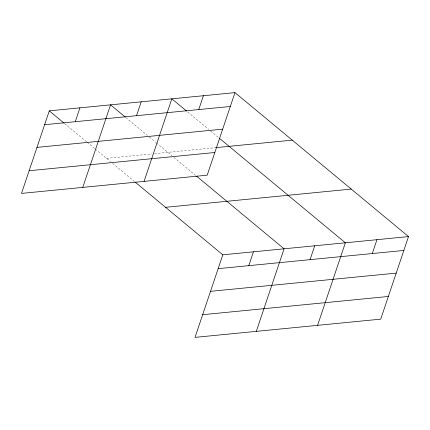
<?xml version="1.0" encoding="UTF-8"?>
<svg xmlns="http://www.w3.org/2000/svg" width="430" height="430" viewBox="0 0 430 430"><rect width="100%" height="100%" fill="white"/><g stroke="black" fill="none" stroke-linecap="round" stroke-linejoin="round"><path stroke-width="0.32" stroke-dasharray="2.15 1.61" d="M106.543 158.364L151.838 153.918M154.504 153.655L215.779 147.641M187.69 111.977L208.652 129.365M210.695 131.064L218.875 137.853M125.899 117.567L147.372 135.38M149.42 137.079L156.063 142.593M156.574 143.018L171.86 155.698M173.876 157.369L195.559 175.359M64.618 123.582L86.607 141.819M87.118 142.244L94.788 148.608M95.299 149.033L110.58 161.712M112.595 163.384L134.784 181.793"/><path stroke-width="0.64" d="M234.974 92.627L49.283 110.854L21.5 193.409L207.196 175.182L234.974 92.627L408.5 236.591L380.717 319.146L195.026 337.373L222.804 254.818L408.5 236.591M75.261 121.695L79.921 107.849M82.78 187.394L110.558 104.839L125.388 117.143M136.541 115.681L141.201 101.835M144.055 181.379L171.839 98.825L186.668 111.128M198.746 109.575L203.406 95.729M248.787 265.659L253.447 251.813M256.301 331.358L284.085 248.803L196.569 176.192M310.062 259.645L314.722 245.799M317.582 325.343L345.365 242.789L219.386 138.272M372.272 253.539L376.933 239.693M44.623 124.705L230.313 106.479M36.991 147.377L222.686 129.15M215.779 147.641L292.239 140.137M29.133 170.737L214.823 152.51M165.545 207.314L351.235 189.087M218.144 268.669L403.84 250.443M210.517 291.341L396.207 273.114M202.654 314.701L388.349 296.474M49.283 110.854L64.108 123.157M135.289 182.213L222.804 254.818"/></g></svg>
